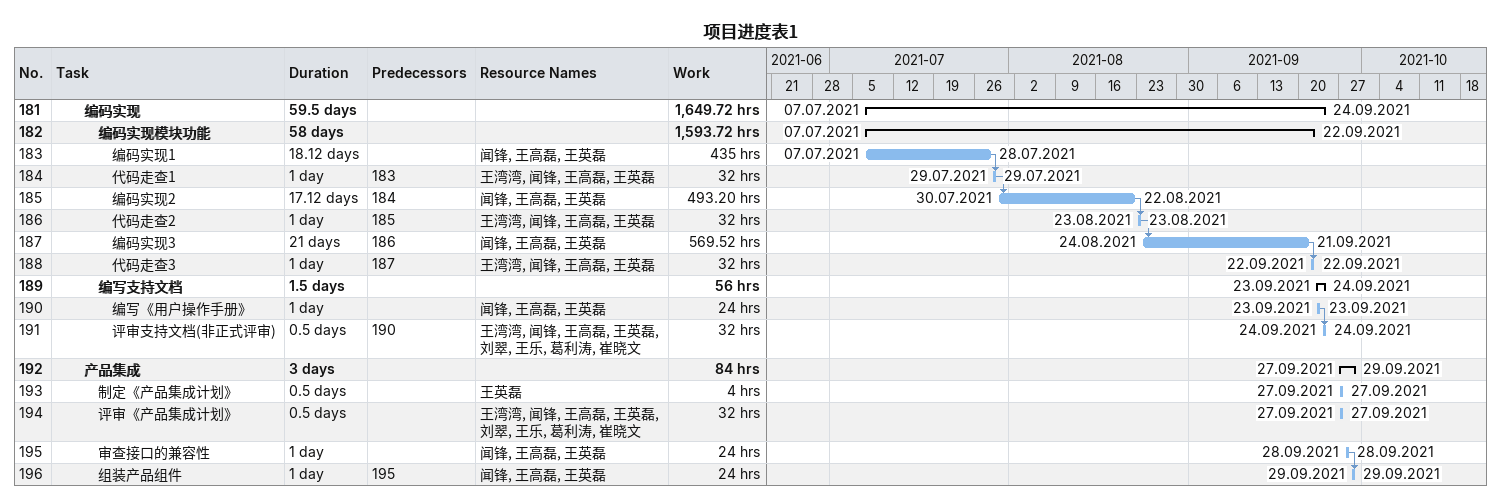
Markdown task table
项目进度表1

| ID | Level | Task | Duration | Start | Finish | Predecessors | Resources | Work (h) |
|---|---|---|---|---|---|---|---|---|
| 181 | 3 | **编码实现** | 59.5d | 2021-07-07 | 2021-09-24 |  |  | 1649.72 |
| 182 | 4 | **编码实现模块功能** | 58d | 2021-07-07 | 2021-09-22 |  |  | 1593.72 |
| 183 | 5 | 编码实现1 | 18.12d | 2021-07-07 | 2021-07-28 |  | 闻锋, 王高磊, 王英磊 | 435 |
| 184 | 5 | 代码走查1 | 1d | 2021-07-29 | 2021-07-29 | 183 | 王湾湾, 闻锋, 王高磊, 王英磊 | 32 |
| 185 | 5 | 编码实现2 | 17.12d | 2021-07-30 | 2021-08-22 | 184 | 闻锋, 王高磊, 王英磊 | 493.20 |
| 186 | 5 | 代码走查2 | 1d | 2021-08-23 | 2021-08-23 | 185 | 王湾湾, 闻锋, 王高磊, 王英磊 | 32 |
| 187 | 5 | 编码实现3 | 21d | 2021-08-24 | 2021-09-21 | 186 | 闻锋, 王高磊, 王英磊 | 569.52 |
| 188 | 5 | 代码走查3 | 1d | 2021-09-22 | 2021-09-22 | 187 | 王湾湾, 闻锋, 王高磊, 王英磊 | 32 |
| 189 | 4 | **编写支持文档** | 1.5d | 2021-09-23 | 2021-09-24 |  |  | 56 |
| 190 | 5 | 编写《用户操作手册》 | 1d | 2021-09-23 | 2021-09-23 |  | 闻锋, 王高磊, 王英磊 | 24 |
| 191 | 5 | 评审支持文档(非正式评审) | 0.5d | 2021-09-24 | 2021-09-24 | 190 | 王湾湾, 闻锋, 王高磊, 王英磊, 刘翠, 王乐, 葛利涛, 崔晓文 | 32 |
| 192 | 3 | **产品集成** | 3d | 2021-09-27 | 2021-09-29 |  |  | 84 |
| 193 | 4 | 制定《产品集成计划》 | 0.5d | 2021-09-27 | 2021-09-27 |  | 王英磊 | 4 |
| 194 | 4 | 评审《产品集成计划》 | 0.5d | 2021-09-27 | 2021-09-27 |  | 王湾湾, 闻锋, 王高磊, 王英磊, 刘翠, 王乐, 葛利涛, 崔晓文 | 32 |
| 195 | 4 | 审查接口的兼容性 | 1d | 2021-09-28 | 2021-09-28 |  | 闻锋, 王高磊, 王英磊 | 24 |
| 196 | 4 | 组装产品组件 | 1d | 2021-09-29 | 2021-09-29 | 195 | 闻锋, 王高磊, 王英磊 | 24 |
